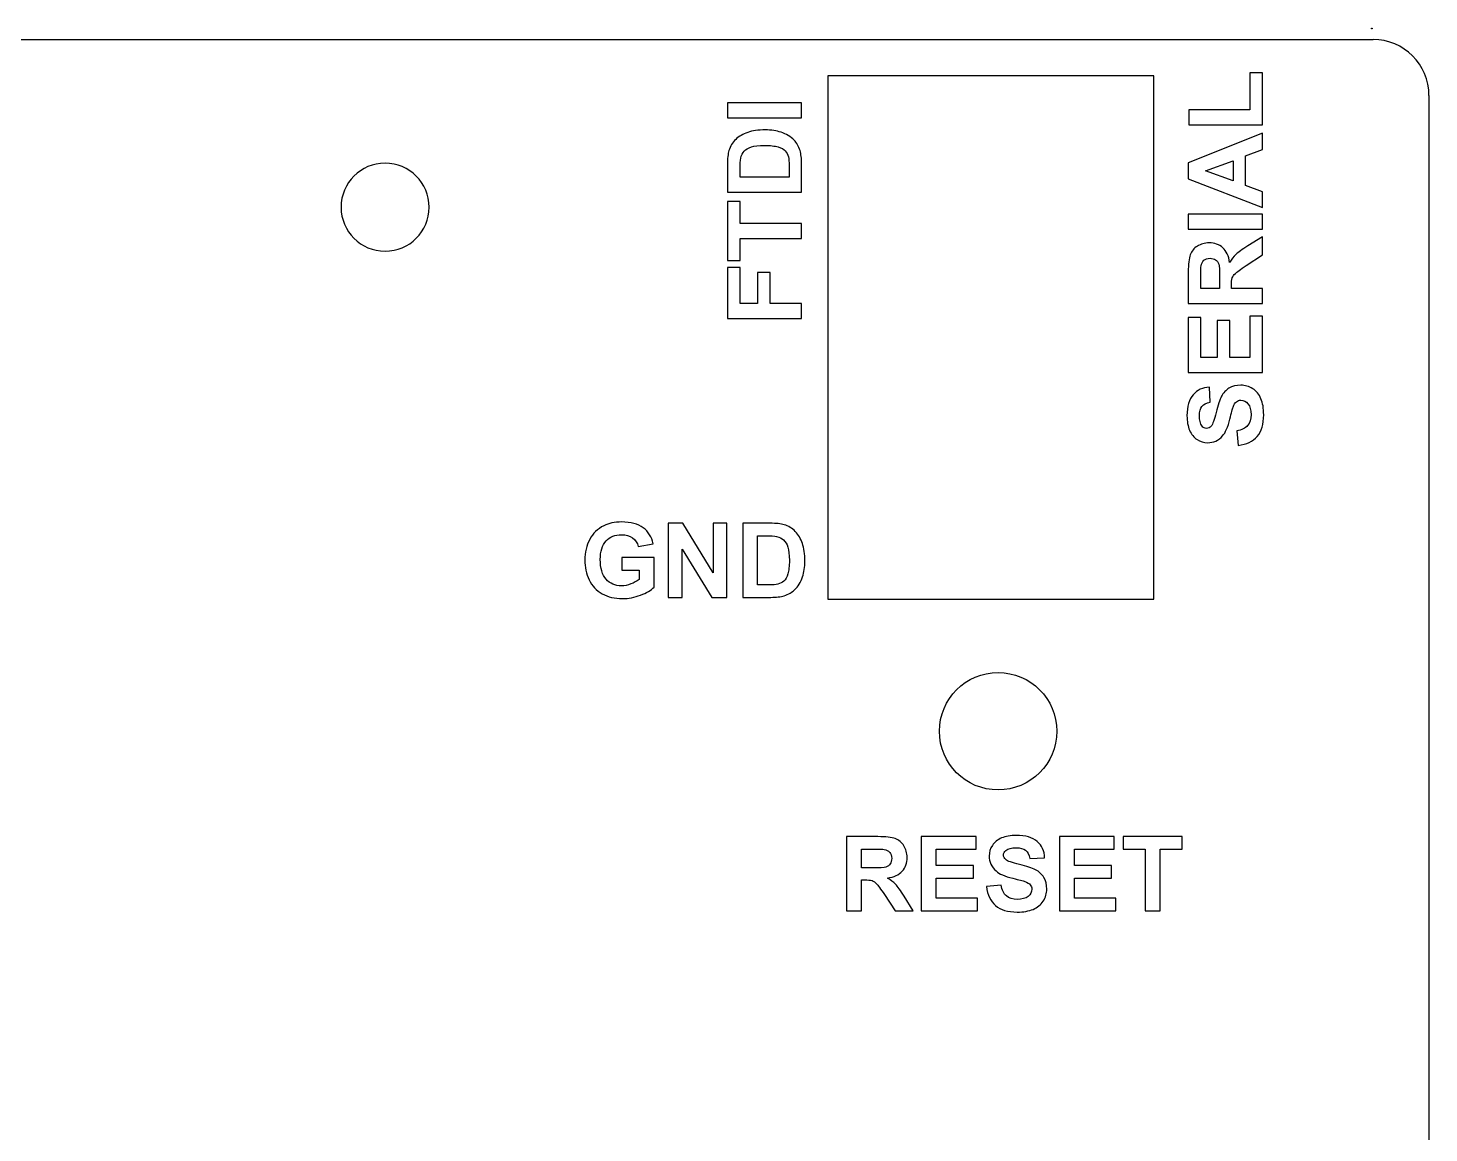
# Model space of a CAD drawing. Extents: x -99 to 88, y -102 to 146.
# Drawn here: x -50.1 to -2.38, y -64.23 to -26.57 of the extents above; entities that cross this region are included whole.
import ezdxf

# ---------------------------------------------------------------- set-up
doc = ezdxf.new("R2010")
doc.units = 0
doc.header["$MEASUREMENT"] = 0
doc.header["$XCLIPFRAME"] = 2
doc.layers.add('LAYER_1', color=7, linetype='CONTINUOUS')
picture_1 = doc.add_image_def('image7.jpg', size_in_pixel=(137, 137))

msp = doc.modelspace()

# ---------------------------------------------------------------- linework, layer by layer
at = {"layer": 'LAYER_1', "color": 250}
msp.add_lwpolyline([(-22.8513, -46.0428), (-11.7477, -46.0428), (-11.7477, -28.2064), (-22.8513, -28.2064), (-22.8513, -46.0428)], close=True, dxfattribs=at)
msp.add_ellipse((-17.0542, -50.5417), major_axis=(0, 2), ratio=1, dxfattribs=at)
for points in [[(-90.642, -26.9646), (-90.642, -26.9646), (-4.282, -26.9646), (-4.282, -26.9646)], [(-90.642, -26.9646), (-90.642, -26.9646), (-4.282, -26.9646), (-4.282, -26.9646)], [(-2.377, -28.8696), (-2.3771, -27.8178), (-3.2302, -26.9647), (-4.2821, -26.9647)], [(-2.377, -28.8696), (-2.3771, -27.8178), (-3.2302, -26.9647), (-4.2821, -26.9647)], [(-2.377, -28.8696), (-2.377, -28.8696), (-2.377, -73.9546), (-2.377, -73.9546)], [(-2.377, -28.8696), (-2.377, -28.8696), (-2.377, -73.9546), (-2.377, -73.9546)]]:
    msp.add_open_spline(points, degree=3, dxfattribs=at)
for points, knots in [([(-8.0523, -29.875), (-8.0523, -29.875), (-10.557, -29.875), (-10.557, -29.875), (-10.557, -29.875), (-10.557, -29.875), (-10.557, -29.3653), (-10.557, -29.3653), (-10.557, -29.3653), (-10.557, -29.3653), (-8.478, -29.3653), (-8.478, -29.3653), (-8.478, -29.3653), (-8.478, -29.3653), (-8.478, -28.0977), (-8.478, -28.0977), (-8.478, -28.0977), (-8.478, -28.0977), (-8.0523, -28.0977), (-8.0523, -28.0977), (-8.0523, -28.0977), (-8.0523, -28.0977), (-8.0523, -29.875), (-8.0523, -29.875)], [0, 0, 0, 0, 0.1428571, 0.1428571, 0.1428571, 0.1428571, 0.2857143, 0.2857143, 0.2857143, 0.2857143, 0.4285714, 0.4285714, 0.4285714, 0.4285714, 0.5714286, 0.5714286, 0.5714286, 0.5714286, 0.7142857, 0.7142857, 0.7142857, 0.7142857, 1, 1, 1, 1]), ([(-2.377, -28.8696), (-2.377, -28.8696), (-2.377, -28.8696), (-2.377, -28.8696), (-2.377, -28.8696), (-2.377, -28.8696), (-2.377, -28.8696), (-2.377, -28.8696)], [0, 0, 0, 0, 0.3333333, 0.3333333, 0.3333333, 0.3333333, 1, 1, 1, 1]), ([(-2.377, -28.8696), (-2.377, -28.8696), (-2.377, -28.8696), (-2.377, -28.8696), (-2.377, -28.8696), (-2.377, -28.8696), (-2.377, -28.8696), (-2.377, -28.8696)], [0, 0, 0, 0, 0.3333333, 0.3333333, 0.3333333, 0.3333333, 1, 1, 1, 1]), ([(-2.377, -28.8696), (-2.377, -28.8696), (-2.377, -28.8696), (-2.377, -28.8696), (-2.377, -28.8696), (-2.377, -28.8696), (-2.377, -28.8696), (-2.377, -28.8696)], [0, 0, 0, 0, 0.3333333, 0.3333333, 0.3333333, 0.3333333, 1, 1, 1, 1]), ([(-2.377, -28.8696), (-2.377, -28.8696), (-2.377, -28.8696), (-2.377, -28.8696), (-2.377, -28.8696), (-2.377, -28.8696), (-2.377, -28.8696), (-2.377, -28.8696)], [0, 0, 0, 0, 0.3333333, 0.3333333, 0.3333333, 0.3333333, 1, 1, 1, 1]), ([(-23.75, -29.6304), (-23.75, -29.6304), (-26.2752, -29.6304), (-26.2752, -29.6304), (-26.2752, -29.6304), (-26.2752, -29.6304), (-26.2752, -29.1207), (-26.2752, -29.1207), (-26.2752, -29.1207), (-26.2752, -29.1207), (-23.75, -29.1207), (-23.75, -29.1207), (-23.75, -29.1207), (-23.75, -29.1207), (-23.75, -29.6304), (-23.75, -29.6304)], [0, 0, 0, 0, 0.2, 0.2, 0.2, 0.2, 0.4, 0.4, 0.4, 0.4, 0.6, 0.6, 0.6, 0.6, 1, 1, 1, 1]), ([(-26.2752, -32.1639), (-26.2752, -32.1639), (-26.2752, -31.232), (-26.2752, -31.232), (-26.2752, -31.232), (-26.2752, -31.0221), (-26.2594, -30.8622), (-26.227, -30.7517), (-26.227, -30.7517), (-26.1835, -30.6035), (-26.1059, -30.4765), (-25.9942, -30.3713), (-25.9942, -30.3713), (-25.8831, -30.2654), (-25.7467, -30.1849), (-25.5856, -30.1296), (-25.5856, -30.1296), (-25.4239, -30.0749), (-25.2252, -30.0473), (-24.9882, -30.0473), (-24.9882, -30.0473), (-24.7807, -30.0473), (-24.6014, -30.0732), (-24.4508, -30.1249), (-24.4508, -30.1249), (-24.2674, -30.1878), (-24.1186, -30.2778), (-24.0052, -30.3954), (-24.0052, -30.3954), (-23.9187, -30.4836), (-23.8517, -30.6029), (-23.8035, -30.7534), (-23.8035, -30.7534), (-23.7676, -30.8657), (-23.75, -31.0163), (-23.75, -31.205), (-23.75, -31.205), (-23.75, -31.205), (-23.75, -32.1639), (-23.75, -32.1639), (-23.75, -32.1639), (-23.75, -32.1639), (-26.2752, -32.1639), (-26.2752, -32.1639)], [0, 0, 0, 0, 0.0833333, 0.0833333, 0.0833333, 0.0833333, 0.1666667, 0.1666667, 0.1666667, 0.1666667, 0.25, 0.25, 0.25, 0.25, 0.3333333, 0.3333333, 0.3333333, 0.3333333, 0.4166667, 0.4166667, 0.4166667, 0.4166667, 0.5, 0.5, 0.5, 0.5, 0.5833333, 0.5833333, 0.5833333, 0.5833333, 0.6666667, 0.6666667, 0.6666667, 0.6666667, 0.75, 0.75, 0.75, 0.75, 0.8333333, 0.8333333, 0.8333333, 0.8333333, 1, 1, 1, 1]), ([(-8.0523, -30.159), (-8.0523, -30.159), (-8.0523, -30.7141), (-8.0523, -30.7141), (-8.0523, -30.7141), (-8.0523, -30.7141), (-8.6261, -30.9345), (-8.6261, -30.9345), (-8.6261, -30.9345), (-8.6261, -30.9345), (-8.6261, -31.9441), (-8.6261, -31.9441), (-8.6261, -31.9441), (-8.6261, -31.9441), (-8.0523, -32.1522), (-8.0523, -32.1522), (-8.0523, -32.1522), (-8.0523, -32.1522), (-8.0523, -32.6931), (-8.0523, -32.6931), (-8.0523, -32.6931), (-8.0523, -32.6931), (-10.5775, -31.7095), (-10.5775, -31.7095), (-10.5775, -31.7095), (-10.5775, -31.7095), (-10.5775, -31.1703), (-10.5775, -31.1703), (-10.5775, -31.1703), (-10.5775, -31.1703), (-8.0523, -30.159), (-8.0523, -30.159)], [0, 0, 0, 0, 0.1111111, 0.1111111, 0.1111111, 0.1111111, 0.2222222, 0.2222222, 0.2222222, 0.2222222, 0.3333333, 0.3333333, 0.3333333, 0.3333333, 0.4444444, 0.4444444, 0.4444444, 0.4444444, 0.5555556, 0.5555556, 0.5555556, 0.5555556, 0.6666667, 0.6666667, 0.6666667, 0.6666667, 0.7777778, 0.7777778, 0.7777778, 0.7777778, 1, 1, 1, 1]), ([(-25.8478, -31.6542), (-25.8478, -31.6542), (-24.1757, -31.6542), (-24.1757, -31.6542), (-24.1757, -31.6542), (-24.1757, -31.6542), (-24.1757, -31.2738), (-24.1757, -31.2738), (-24.1757, -31.2738), (-24.1757, -31.1315), (-24.1833, -31.0286), (-24.1998, -30.9651), (-24.1998, -30.9651), (-24.2204, -30.8828), (-24.255, -30.814), (-24.3044, -30.7593), (-24.3044, -30.7593), (-24.3538, -30.7046), (-24.4355, -30.6605), (-24.5484, -30.6259), (-24.5484, -30.6259), (-24.6613, -30.5918), (-24.816, -30.5741), (-25.0112, -30.5741), (-25.0112, -30.5741), (-25.2064, -30.5741), (-25.3557, -30.5918), (-25.4603, -30.6259), (-25.4603, -30.6259), (-25.565, -30.6605), (-25.6467, -30.7088), (-25.7049, -30.7705), (-25.7049, -30.7705), (-25.7637, -30.8328), (-25.8031, -30.9116), (-25.8237, -31.0068), (-25.8237, -31.0068), (-25.8402, -31.078), (-25.8478, -31.2173), (-25.8478, -31.4255), (-25.8478, -31.4255), (-25.8478, -31.4255), (-25.8478, -31.6542), (-25.8478, -31.6542)], [0, 0, 0, 0, 0.0833333, 0.0833333, 0.0833333, 0.0833333, 0.1666667, 0.1666667, 0.1666667, 0.1666667, 0.25, 0.25, 0.25, 0.25, 0.3333333, 0.3333333, 0.3333333, 0.3333333, 0.4166667, 0.4166667, 0.4166667, 0.4166667, 0.5, 0.5, 0.5, 0.5, 0.5833333, 0.5833333, 0.5833333, 0.5833333, 0.6666667, 0.6666667, 0.6666667, 0.6666667, 0.75, 0.75, 0.75, 0.75, 0.8333333, 0.8333333, 0.8333333, 0.8333333, 1, 1, 1, 1]), ([(-37.937, -34.1796), (-38.7654, -34.1796), (-39.437, -33.508), (-39.437, -32.6796), (-39.437, -32.6796), (-39.437, -31.8512), (-38.7654, -31.1796), (-37.937, -31.1796), (-37.937, -31.1796), (-37.1086, -31.1796), (-36.437, -31.8512), (-36.437, -32.6796), (-36.437, -32.6796), (-36.437, -33.508), (-37.1086, -34.1796), (-37.937, -34.1796)], [0, 0, 0, 0, 0.2, 0.2, 0.2, 0.2, 0.4, 0.4, 0.4, 0.4, 0.6, 0.6, 0.6, 0.6, 1, 1, 1, 1]), ([(-9.0512, -31.098), (-9.0512, -31.098), (-9.9884, -31.4461), (-9.9884, -31.4461), (-9.9884, -31.4461), (-9.9884, -31.4461), (-9.0512, -31.7871), (-9.0512, -31.7871), (-9.0512, -31.7871), (-9.0512, -31.7871), (-9.0512, -31.098), (-9.0512, -31.098)], [0, 0, 0, 0, 0.25, 0.25, 0.25, 0.25, 0.5, 0.5, 0.5, 0.5, 1, 1, 1, 1]), ([(-23.75, -33.749), (-23.75, -33.749), (-25.8478, -33.749), (-25.8478, -33.749), (-25.8478, -33.749), (-25.8478, -33.749), (-25.8478, -34.4981), (-25.8478, -34.4981), (-25.8478, -34.4981), (-25.8478, -34.4981), (-26.2752, -34.4981), (-26.2752, -34.4981), (-26.2752, -34.4981), (-26.2752, -34.4981), (-26.2752, -32.4914), (-26.2752, -32.4914), (-26.2752, -32.4914), (-26.2752, -32.4914), (-25.8478, -32.4914), (-25.8478, -32.4914), (-25.8478, -32.4914), (-25.8478, -32.4914), (-25.8478, -33.2387), (-25.8478, -33.2387), (-25.8478, -33.2387), (-25.8478, -33.2387), (-23.75, -33.2387), (-23.75, -33.2387), (-23.75, -33.2387), (-23.75, -33.2387), (-23.75, -33.749), (-23.75, -33.749)], [0, 0, 0, 0, 0.1111111, 0.1111111, 0.1111111, 0.1111111, 0.2222222, 0.2222222, 0.2222222, 0.2222222, 0.3333333, 0.3333333, 0.3333333, 0.3333333, 0.4444444, 0.4444444, 0.4444444, 0.4444444, 0.5555556, 0.5555556, 0.5555556, 0.5555556, 0.6666667, 0.6666667, 0.6666667, 0.6666667, 0.7777778, 0.7777778, 0.7777778, 0.7777778, 1, 1, 1, 1]), ([(-8.0523, -33.4321), (-8.0523, -33.4321), (-10.5775, -33.4321), (-10.5775, -33.4321), (-10.5775, -33.4321), (-10.5775, -33.4321), (-10.5775, -32.9224), (-10.5775, -32.9224), (-10.5775, -32.9224), (-10.5775, -32.9224), (-8.0523, -32.9224), (-8.0523, -32.9224), (-8.0523, -32.9224), (-8.0523, -32.9224), (-8.0523, -33.4321), (-8.0523, -33.4321)], [0, 0, 0, 0, 0.2, 0.2, 0.2, 0.2, 0.4, 0.4, 0.4, 0.4, 0.6, 0.6, 0.6, 0.6, 1, 1, 1, 1]), ([(-8.0523, -35.9627), (-8.0523, -35.9627), (-10.5775, -35.9627), (-10.5775, -35.9627), (-10.5775, -35.9627), (-10.5775, -35.9627), (-10.5775, -34.8891), (-10.5775, -34.8891), (-10.5775, -34.8891), (-10.5775, -34.6192), (-10.5546, -34.4234), (-10.5093, -34.3011), (-10.5093, -34.3011), (-10.4641, -34.1788), (-10.3835, -34.0807), (-10.2677, -34.0072), (-10.2677, -34.0072), (-10.1513, -33.9337), (-10.019, -33.8972), (-9.8697, -33.8972), (-9.8697, -33.8972), (-9.6803, -33.8972), (-9.5234, -33.9531), (-9.3999, -34.0642), (-9.3999, -34.0642), (-9.277, -34.1753), (-9.1988, -34.3423), (-9.1671, -34.564), (-9.1671, -34.564), (-9.1024, -34.4534), (-9.0318, -34.3623), (-8.9548, -34.2906), (-8.9548, -34.2906), (-8.8778, -34.2188), (-8.7414, -34.1224), (-8.545, -34.0007), (-8.545, -34.0007), (-8.545, -34.0007), (-8.0523, -33.692), (-8.0523, -33.692), (-8.0523, -33.692), (-8.0523, -33.692), (-8.0523, -34.3017), (-8.0523, -34.3017), (-8.0523, -34.3017), (-8.0523, -34.3017), (-8.602, -34.6704), (-8.602, -34.6704), (-8.602, -34.6704), (-8.7984, -34.8015), (-8.9219, -34.8909), (-8.973, -34.9391), (-8.973, -34.9391), (-9.0242, -34.9873), (-9.0589, -35.0384), (-9.0783, -35.0925), (-9.0783, -35.0925), (-9.0971, -35.1466), (-9.1065, -35.2319), (-9.1065, -35.3495), (-9.1065, -35.3495), (-9.1065, -35.3495), (-9.1065, -35.4523), (-9.1065, -35.4523), (-9.1065, -35.4523), (-9.1065, -35.4523), (-8.0523, -35.4523), (-8.0523, -35.4523), (-8.0523, -35.4523), (-8.0523, -35.4523), (-8.0523, -35.9627), (-8.0523, -35.9627)], [0, 0, 0, 0, 0.0526316, 0.0526316, 0.0526316, 0.0526316, 0.1052632, 0.1052632, 0.1052632, 0.1052632, 0.1578947, 0.1578947, 0.1578947, 0.1578947, 0.2105263, 0.2105263, 0.2105263, 0.2105263, 0.2631579, 0.2631579, 0.2631579, 0.2631579, 0.3157895, 0.3157895, 0.3157895, 0.3157895, 0.3684211, 0.3684211, 0.3684211, 0.3684211, 0.4210526, 0.4210526, 0.4210526, 0.4210526, 0.4736842, 0.4736842, 0.4736842, 0.4736842, 0.5263158, 0.5263158, 0.5263158, 0.5263158, 0.5789474, 0.5789474, 0.5789474, 0.5789474, 0.6315789, 0.6315789, 0.6315789, 0.6315789, 0.6842105, 0.6842105, 0.6842105, 0.6842105, 0.7368421, 0.7368421, 0.7368421, 0.7368421, 0.7894737, 0.7894737, 0.7894737, 0.7894737, 0.8421053, 0.8421053, 0.8421053, 0.8421053, 0.8947368, 0.8947368, 0.8947368, 0.8947368, 1, 1, 1, 1]), ([(-23.75, -36.4688), (-23.75, -36.4688), (-26.2752, -36.4688), (-26.2752, -36.4688), (-26.2752, -36.4688), (-26.2752, -36.4688), (-26.2752, -34.7373), (-26.2752, -34.7373), (-26.2752, -34.7373), (-26.2752, -34.7373), (-25.8478, -34.7373), (-25.8478, -34.7373), (-25.8478, -34.7373), (-25.8478, -34.7373), (-25.8478, -35.9585), (-25.8478, -35.9585), (-25.8478, -35.9585), (-25.8478, -35.9585), (-25.2504, -35.9585), (-25.2504, -35.9585), (-25.2504, -35.9585), (-25.2504, -35.9585), (-25.2504, -34.9043), (-25.2504, -34.9043), (-25.2504, -34.9043), (-25.2504, -34.9043), (-24.823, -34.9043), (-24.823, -34.9043), (-24.823, -34.9043), (-24.823, -34.9043), (-24.823, -35.9585), (-24.823, -35.9585), (-24.823, -35.9585), (-24.823, -35.9585), (-23.75, -35.9585), (-23.75, -35.9585), (-23.75, -35.9585), (-23.75, -35.9585), (-23.75, -36.4688), (-23.75, -36.4688)], [0, 0, 0, 0, 0.0909091, 0.0909091, 0.0909091, 0.0909091, 0.1818182, 0.1818182, 0.1818182, 0.1818182, 0.2727273, 0.2727273, 0.2727273, 0.2727273, 0.3636364, 0.3636364, 0.3636364, 0.3636364, 0.4545455, 0.4545455, 0.4545455, 0.4545455, 0.5454545, 0.5454545, 0.5454545, 0.5454545, 0.6363636, 0.6363636, 0.6363636, 0.6363636, 0.7272727, 0.7272727, 0.7272727, 0.7272727, 0.8181818, 0.8181818, 0.8181818, 0.8181818, 1, 1, 1, 1]), ([(-9.5098, -35.4523), (-9.5098, -35.4523), (-9.5098, -35.0755), (-9.5098, -35.0755), (-9.5098, -35.0755), (-9.5098, -34.8309), (-9.5198, -34.678), (-9.5404, -34.6169), (-9.5404, -34.6169), (-9.561, -34.5563), (-9.5968, -34.5087), (-9.6474, -34.474), (-9.6474, -34.474), (-9.698, -34.4399), (-9.7609, -34.4223), (-9.8367, -34.4223), (-9.8367, -34.4223), (-9.922, -34.4223), (-9.9902, -34.4452), (-10.0425, -34.4905), (-10.0425, -34.4905), (-10.0948, -34.5357), (-10.1278, -34.5998), (-10.1419, -34.6827), (-10.1419, -34.6827), (-10.1472, -34.7239), (-10.1501, -34.8479), (-10.1501, -35.0549), (-10.1501, -35.0549), (-10.1501, -35.0549), (-10.1501, -35.4523), (-10.1501, -35.4523), (-10.1501, -35.4523), (-10.1501, -35.4523), (-9.5098, -35.4523), (-9.5098, -35.4523)], [0, 0, 0, 0, 0.1, 0.1, 0.1, 0.1, 0.2, 0.2, 0.2, 0.2, 0.3, 0.3, 0.3, 0.3, 0.4, 0.4, 0.4, 0.4, 0.5, 0.5, 0.5, 0.5, 0.6, 0.6, 0.6, 0.6, 0.7, 0.7, 0.7, 0.7, 0.8, 0.8, 0.8, 0.8, 1, 1, 1, 1]), ([(-8.0523, -38.3169), (-8.0523, -38.3169), (-10.5775, -38.3169), (-10.5775, -38.3169), (-10.5775, -38.3169), (-10.5775, -38.3169), (-10.5775, -36.4448), (-10.5775, -36.4448), (-10.5775, -36.4448), (-10.5775, -36.4448), (-10.1501, -36.4448), (-10.1501, -36.4448), (-10.1501, -36.4448), (-10.1501, -36.4448), (-10.1501, -37.8071), (-10.1501, -37.8071), (-10.1501, -37.8071), (-10.1501, -37.8071), (-9.5904, -37.8071), (-9.5904, -37.8071), (-9.5904, -37.8071), (-9.5904, -37.8071), (-9.5904, -36.5395), (-9.5904, -36.5395), (-9.5904, -36.5395), (-9.5904, -36.5395), (-9.1653, -36.5395), (-9.1653, -36.5395), (-9.1653, -36.5395), (-9.1653, -36.5395), (-9.1653, -37.8071), (-9.1653, -37.8071), (-9.1653, -37.8071), (-9.1653, -37.8071), (-8.478, -37.8071), (-8.478, -37.8071), (-8.478, -37.8071), (-8.478, -37.8071), (-8.478, -36.3966), (-8.478, -36.3966), (-8.478, -36.3966), (-8.478, -36.3966), (-8.0523, -36.3966), (-8.0523, -36.3966), (-8.0523, -36.3966), (-8.0523, -36.3966), (-8.0523, -38.3169), (-8.0523, -38.3169)], [0, 0, 0, 0, 0.0769231, 0.0769231, 0.0769231, 0.0769231, 0.1538462, 0.1538462, 0.1538462, 0.1538462, 0.2307692, 0.2307692, 0.2307692, 0.2307692, 0.3076923, 0.3076923, 0.3076923, 0.3076923, 0.3846154, 0.3846154, 0.3846154, 0.3846154, 0.4615385, 0.4615385, 0.4615385, 0.4615385, 0.5384615, 0.5384615, 0.5384615, 0.5384615, 0.6153846, 0.6153846, 0.6153846, 0.6153846, 0.6923077, 0.6923077, 0.6923077, 0.6923077, 0.7692308, 0.7692308, 0.7692308, 0.7692308, 0.8461538, 0.8461538, 0.8461538, 0.8461538, 1, 1, 1, 1]), ([(-8.8737, -40.7992), (-8.8737, -40.7992), (-8.9225, -40.303), (-8.9225, -40.303), (-8.9225, -40.303), (-8.7555, -40.2736), (-8.6332, -40.213), (-8.555, -40.1213), (-8.555, -40.1213), (-8.4774, -40.0302), (-8.438, -39.9073), (-8.438, -39.7521), (-8.438, -39.7521), (-8.438, -39.588), (-8.4727, -39.464), (-8.5427, -39.3811), (-8.5427, -39.3811), (-8.612, -39.2976), (-8.6932, -39.2558), (-8.7861, -39.2558), (-8.7861, -39.2558), (-8.846, -39.2558), (-8.8966, -39.2735), (-8.9383, -39.3088), (-8.9383, -39.3088), (-8.9807, -39.3435), (-9.0171, -39.4046), (-9.0477, -39.4922), (-9.0477, -39.4922), (-9.0689, -39.5516), (-9.1053, -39.688), (-9.1582, -39.9002), (-9.1582, -39.9002), (-9.2258, -40.1736), (-9.3093, -40.3653), (-9.4081, -40.4753), (-9.4081, -40.4753), (-9.5469, -40.6305), (-9.7162, -40.7081), (-9.9161, -40.7081), (-9.9161, -40.7081), (-10.0449, -40.7081), (-10.1648, -40.6716), (-10.2771, -40.5987), (-10.2771, -40.5987), (-10.3888, -40.5258), (-10.4741, -40.4206), (-10.5329, -40.2836), (-10.5329, -40.2836), (-10.5911, -40.146), (-10.6205, -39.9808), (-10.6205, -39.7868), (-10.6205, -39.7868), (-10.6205, -39.4693), (-10.5511, -39.2312), (-10.4123, -39.0706), (-10.4123, -39.0706), (-10.273, -38.9107), (-10.0878, -38.8266), (-9.8555, -38.8184), (-9.8555, -38.8184), (-9.8555, -38.8184), (-9.8332, -39.3282), (-9.8332, -39.3282), (-9.8332, -39.3282), (-9.9631, -39.3499), (-10.0566, -39.397), (-10.1131, -39.4687), (-10.1131, -39.4687), (-10.1701, -39.5404), (-10.1983, -39.648), (-10.1983, -39.7915), (-10.1983, -39.7915), (-10.1983, -39.9396), (-10.1683, -40.056), (-10.1072, -40.1395), (-10.1072, -40.1395), (-10.0684, -40.1936), (-10.0161, -40.2207), (-9.9508, -40.2207), (-9.9508, -40.2207), (-9.8908, -40.2207), (-9.8397, -40.1954), (-9.7973, -40.1448), (-9.7973, -40.1448), (-9.7432, -40.0807), (-9.6868, -39.9243), (-9.6286, -39.6762), (-9.6286, -39.6762), (-9.5698, -39.4281), (-9.5092, -39.2447), (-9.4469, -39.1259), (-9.4469, -39.1259), (-9.384, -39.0071), (-9.2988, -38.9142), (-9.19, -38.8466), (-9.19, -38.8466), (-9.0812, -38.7796), (-8.9472, -38.7461), (-8.7878, -38.7461), (-8.7878, -38.7461), (-8.6432, -38.7461), (-8.5074, -38.7861), (-8.3816, -38.8666), (-8.3816, -38.8666), (-8.2551, -38.9472), (-8.1611, -39.0606), (-8.0999, -39.2076), (-8.0999, -39.2076), (-8.0382, -39.3546), (-8.0076, -39.5381), (-8.0076, -39.7574), (-8.0076, -39.7574), (-8.0076, -40.0766), (-8.0811, -40.3218), (-8.2287, -40.4929), (-8.2287, -40.4929), (-8.3763, -40.664), (-8.5915, -40.7663), (-8.8737, -40.7992)], [0, 0, 0, 0, 0.0322581, 0.0322581, 0.0322581, 0.0322581, 0.0645161, 0.0645161, 0.0645161, 0.0645161, 0.0967742, 0.0967742, 0.0967742, 0.0967742, 0.1290323, 0.1290323, 0.1290323, 0.1290323, 0.1612903, 0.1612903, 0.1612903, 0.1612903, 0.1935484, 0.1935484, 0.1935484, 0.1935484, 0.2258065, 0.2258065, 0.2258065, 0.2258065, 0.2580645, 0.2580645, 0.2580645, 0.2580645, 0.2903226, 0.2903226, 0.2903226, 0.2903226, 0.3225806, 0.3225806, 0.3225806, 0.3225806, 0.3548387, 0.3548387, 0.3548387, 0.3548387, 0.3870968, 0.3870968, 0.3870968, 0.3870968, 0.4193548, 0.4193548, 0.4193548, 0.4193548, 0.4516129, 0.4516129, 0.4516129, 0.4516129, 0.483871, 0.483871, 0.483871, 0.483871, 0.516129, 0.516129, 0.516129, 0.516129, 0.5483871, 0.5483871, 0.5483871, 0.5483871, 0.5806452, 0.5806452, 0.5806452, 0.5806452, 0.6129032, 0.6129032, 0.6129032, 0.6129032, 0.6451613, 0.6451613, 0.6451613, 0.6451613, 0.6774194, 0.6774194, 0.6774194, 0.6774194, 0.7096774, 0.7096774, 0.7096774, 0.7096774, 0.7419355, 0.7419355, 0.7419355, 0.7419355, 0.7741935, 0.7741935, 0.7741935, 0.7741935, 0.8064516, 0.8064516, 0.8064516, 0.8064516, 0.8387097, 0.8387097, 0.8387097, 0.8387097, 0.8709677, 0.8709677, 0.8709677, 0.8709677, 0.9032258, 0.9032258, 0.9032258, 0.9032258, 0.9354839, 0.9354839, 0.9354839, 0.9354839, 1, 1, 1, 1]), ([(-29.871, -45.049), (-29.871, -45.049), (-29.871, -44.6234), (-29.871, -44.6234), (-29.871, -44.6234), (-29.871, -44.6234), (-28.7722, -44.6234), (-28.7722, -44.6234), (-28.7722, -44.6234), (-28.7722, -44.6234), (-28.7722, -45.6293), (-28.7722, -45.6293), (-28.7722, -45.6293), (-28.8792, -45.7328), (-29.0338, -45.8239), (-29.2366, -45.9027), (-29.2366, -45.9027), (-29.4395, -45.9809), (-29.6447, -46.0203), (-29.8522, -46.0203), (-29.8522, -46.0203), (-30.1162, -46.0203), (-30.3467, -45.9651), (-30.5431, -45.8545), (-30.5431, -45.8545), (-30.7394, -45.7434), (-30.887, -45.5852), (-30.9858, -45.3789), (-30.9858, -45.3789), (-31.0846, -45.1725), (-31.134, -44.9485), (-31.134, -44.7063), (-31.134, -44.7063), (-31.134, -44.4434), (-31.0787, -44.2094), (-30.9687, -44.0048), (-30.9687, -44.0048), (-30.8582, -43.8008), (-30.6971, -43.6438), (-30.4843, -43.5351), (-30.4843, -43.5351), (-30.3226, -43.451), (-30.1209, -43.4092), (-29.8799, -43.4092), (-29.8799, -43.4092), (-29.5665, -43.4092), (-29.3213, -43.4751), (-29.1455, -43.6062), (-29.1455, -43.6062), (-28.9691, -43.7379), (-28.8557, -43.9196), (-28.8051, -44.1518), (-28.8051, -44.1518), (-28.8051, -44.1518), (-29.3113, -44.2465), (-29.3113, -44.2465), (-29.3113, -44.2465), (-29.3472, -44.1224), (-29.4142, -44.0242), (-29.5124, -43.9525), (-29.5124, -43.9525), (-29.6106, -43.8808), (-29.7329, -43.8449), (-29.8799, -43.8449), (-29.8799, -43.8449), (-30.1027, -43.8449), (-30.2797, -43.9155), (-30.4114, -44.0566), (-30.4114, -44.0566), (-30.5431, -44.1983), (-30.6083, -44.4076), (-30.6083, -44.6857), (-30.6083, -44.6857), (-30.6083, -44.9849), (-30.5419, -45.2101), (-30.4084, -45.3601), (-30.4084, -45.3601), (-30.2756, -45.51), (-30.1009, -45.5846), (-29.8852, -45.5846), (-29.8852, -45.5846), (-29.7781, -45.5846), (-29.6711, -45.5635), (-29.5635, -45.5217), (-29.5635, -45.5217), (-29.4565, -45.48), (-29.3642, -45.4288), (-29.2872, -45.3695), (-29.2872, -45.3695), (-29.2872, -45.3695), (-29.2872, -45.049), (-29.2872, -45.049), (-29.2872, -45.049), (-29.2872, -45.049), (-29.871, -45.049), (-29.871, -45.049)], [0, 0, 0, 0, 0.04, 0.04, 0.04, 0.04, 0.08, 0.08, 0.08, 0.08, 0.12, 0.12, 0.12, 0.12, 0.16, 0.16, 0.16, 0.16, 0.2, 0.2, 0.2, 0.2, 0.24, 0.24, 0.24, 0.24, 0.28, 0.28, 0.28, 0.28, 0.32, 0.32, 0.32, 0.32, 0.36, 0.36, 0.36, 0.36, 0.4, 0.4, 0.4, 0.4, 0.44, 0.44, 0.44, 0.44, 0.48, 0.48, 0.48, 0.48, 0.52, 0.52, 0.52, 0.52, 0.56, 0.56, 0.56, 0.56, 0.6, 0.6, 0.6, 0.6, 0.64, 0.64, 0.64, 0.64, 0.68, 0.68, 0.68, 0.68, 0.72, 0.72, 0.72, 0.72, 0.76, 0.76, 0.76, 0.76, 0.8, 0.8, 0.8, 0.8, 0.84, 0.84, 0.84, 0.84, 0.88, 0.88, 0.88, 0.88, 0.92, 0.92, 0.92, 0.92, 1, 1, 1, 1]), ([(-28.2971, -45.9774), (-28.2971, -45.9774), (-28.2971, -43.4522), (-28.2971, -43.4522), (-28.2971, -43.4522), (-28.2971, -43.4522), (-27.8008, -43.4522), (-27.8008, -43.4522), (-27.8008, -43.4522), (-27.8008, -43.4522), (-26.7672, -45.1384), (-26.7672, -45.1384), (-26.7672, -45.1384), (-26.7672, -45.1384), (-26.7672, -43.4522), (-26.7672, -43.4522), (-26.7672, -43.4522), (-26.7672, -43.4522), (-26.2933, -43.4522), (-26.2933, -43.4522), (-26.2933, -43.4522), (-26.2933, -43.4522), (-26.2933, -45.9774), (-26.2933, -45.9774), (-26.2933, -45.9774), (-26.2933, -45.9774), (-26.8054, -45.9774), (-26.8054, -45.9774), (-26.8054, -45.9774), (-26.8054, -45.9774), (-27.8232, -44.3306), (-27.8232, -44.3306), (-27.8232, -44.3306), (-27.8232, -44.3306), (-27.8232, -45.9774), (-27.8232, -45.9774), (-27.8232, -45.9774), (-27.8232, -45.9774), (-28.2971, -45.9774), (-28.2971, -45.9774)], [0, 0, 0, 0, 0.0909091, 0.0909091, 0.0909091, 0.0909091, 0.1818182, 0.1818182, 0.1818182, 0.1818182, 0.2727273, 0.2727273, 0.2727273, 0.2727273, 0.3636364, 0.3636364, 0.3636364, 0.3636364, 0.4545455, 0.4545455, 0.4545455, 0.4545455, 0.5454545, 0.5454545, 0.5454545, 0.5454545, 0.6363636, 0.6363636, 0.6363636, 0.6363636, 0.7272727, 0.7272727, 0.7272727, 0.7272727, 0.8181818, 0.8181818, 0.8181818, 0.8181818, 1, 1, 1, 1]), ([(-25.7559, -43.4522), (-25.7559, -43.4522), (-24.824, -43.4522), (-24.824, -43.4522), (-24.824, -43.4522), (-24.6141, -43.4522), (-24.4542, -43.468), (-24.3437, -43.5004), (-24.3437, -43.5004), (-24.1955, -43.5439), (-24.0685, -43.6215), (-23.9633, -43.7332), (-23.9633, -43.7332), (-23.8574, -43.8443), (-23.7769, -43.9807), (-23.7216, -44.1418), (-23.7216, -44.1418), (-23.6669, -44.3035), (-23.6393, -44.5022), (-23.6393, -44.7392), (-23.6393, -44.7392), (-23.6393, -44.9467), (-23.6652, -45.126), (-23.7169, -45.2766), (-23.7169, -45.2766), (-23.7798, -45.46), (-23.8698, -45.6088), (-23.9874, -45.7222), (-23.9874, -45.7222), (-24.0756, -45.8087), (-24.1949, -45.8757), (-24.3454, -45.9239), (-24.3454, -45.9239), (-24.4577, -45.9598), (-24.6083, -45.9774), (-24.797, -45.9774), (-24.797, -45.9774), (-24.797, -45.9774), (-25.7559, -45.9774), (-25.7559, -45.9774), (-25.7559, -45.9774), (-25.7559, -45.9774), (-25.7559, -43.4522), (-25.7559, -43.4522)], [0, 0, 0, 0, 0.0833333, 0.0833333, 0.0833333, 0.0833333, 0.1666667, 0.1666667, 0.1666667, 0.1666667, 0.25, 0.25, 0.25, 0.25, 0.3333333, 0.3333333, 0.3333333, 0.3333333, 0.4166667, 0.4166667, 0.4166667, 0.4166667, 0.5, 0.5, 0.5, 0.5, 0.5833333, 0.5833333, 0.5833333, 0.5833333, 0.6666667, 0.6666667, 0.6666667, 0.6666667, 0.75, 0.75, 0.75, 0.75, 0.8333333, 0.8333333, 0.8333333, 0.8333333, 1, 1, 1, 1]), ([(-25.2462, -43.8796), (-25.2462, -43.8796), (-25.2462, -45.5517), (-25.2462, -45.5517), (-25.2462, -45.5517), (-25.2462, -45.5517), (-24.8658, -45.5517), (-24.8658, -45.5517), (-24.8658, -45.5517), (-24.7235, -45.5517), (-24.6206, -45.5441), (-24.5571, -45.5276), (-24.5571, -45.5276), (-24.4748, -45.507), (-24.406, -45.4724), (-24.3513, -45.423), (-24.3513, -45.423), (-24.2966, -45.3736), (-24.2525, -45.2919), (-24.2179, -45.179), (-24.2179, -45.179), (-24.1838, -45.0661), (-24.1661, -44.9114), (-24.1661, -44.7162), (-24.1661, -44.7162), (-24.1661, -44.521), (-24.1838, -44.3717), (-24.2179, -44.2671), (-24.2179, -44.2671), (-24.2525, -44.1624), (-24.3008, -44.0807), (-24.3625, -44.0225), (-24.3625, -44.0225), (-24.4248, -43.9637), (-24.5036, -43.9243), (-24.5988, -43.9037), (-24.5988, -43.9037), (-24.67, -43.8872), (-24.8093, -43.8796), (-25.0175, -43.8796), (-25.0175, -43.8796), (-25.0175, -43.8796), (-25.2462, -43.8796), (-25.2462, -43.8796)], [0, 0, 0, 0, 0.0833333, 0.0833333, 0.0833333, 0.0833333, 0.1666667, 0.1666667, 0.1666667, 0.1666667, 0.25, 0.25, 0.25, 0.25, 0.3333333, 0.3333333, 0.3333333, 0.3333333, 0.4166667, 0.4166667, 0.4166667, 0.4166667, 0.5, 0.5, 0.5, 0.5, 0.5833333, 0.5833333, 0.5833333, 0.5833333, 0.6666667, 0.6666667, 0.6666667, 0.6666667, 0.75, 0.75, 0.75, 0.75, 0.8333333, 0.8333333, 0.8333333, 0.8333333, 1, 1, 1, 1]), ([(-22.2206, -56.6586), (-22.2206, -56.6586), (-22.2206, -54.1334), (-22.2206, -54.1334), (-22.2206, -54.1334), (-22.2206, -54.1334), (-21.147, -54.1334), (-21.147, -54.1334), (-21.147, -54.1334), (-20.8771, -54.1334), (-20.6813, -54.1563), (-20.559, -54.2016), (-20.559, -54.2016), (-20.4367, -54.2468), (-20.3386, -54.3274), (-20.2651, -54.4432), (-20.2651, -54.4432), (-20.1916, -54.5596), (-20.1551, -54.6919), (-20.1551, -54.8412), (-20.1551, -54.8412), (-20.1551, -55.0306), (-20.211, -55.1875), (-20.3221, -55.311), (-20.3221, -55.311), (-20.4332, -55.4339), (-20.6002, -55.5121), (-20.8219, -55.5438), (-20.8219, -55.5438), (-20.7113, -55.6085), (-20.6202, -55.6791), (-20.5485, -55.7561), (-20.5485, -55.7561), (-20.4767, -55.8331), (-20.3803, -55.9695), (-20.2586, -56.1659), (-20.2586, -56.1659), (-20.2586, -56.1659), (-19.9499, -56.6586), (-19.9499, -56.6586), (-19.9499, -56.6586), (-19.9499, -56.6586), (-20.5596, -56.6586), (-20.5596, -56.6586), (-20.5596, -56.6586), (-20.5596, -56.6586), (-20.9283, -56.1089), (-20.9283, -56.1089), (-20.9283, -56.1089), (-21.0594, -55.9125), (-21.1488, -55.789), (-21.197, -55.7379), (-21.197, -55.7379), (-21.2452, -55.6867), (-21.2963, -55.652), (-21.3504, -55.6326), (-21.3504, -55.6326), (-21.4045, -55.6138), (-21.4898, -55.6044), (-21.6074, -55.6044), (-21.6074, -55.6044), (-21.6074, -55.6044), (-21.7102, -55.6044), (-21.7102, -55.6044), (-21.7102, -55.6044), (-21.7102, -55.6044), (-21.7102, -56.6586), (-21.7102, -56.6586), (-21.7102, -56.6586), (-21.7102, -56.6586), (-22.2206, -56.6586), (-22.2206, -56.6586)], [0, 0, 0, 0, 0.0526316, 0.0526316, 0.0526316, 0.0526316, 0.1052632, 0.1052632, 0.1052632, 0.1052632, 0.1578947, 0.1578947, 0.1578947, 0.1578947, 0.2105263, 0.2105263, 0.2105263, 0.2105263, 0.2631579, 0.2631579, 0.2631579, 0.2631579, 0.3157895, 0.3157895, 0.3157895, 0.3157895, 0.3684211, 0.3684211, 0.3684211, 0.3684211, 0.4210526, 0.4210526, 0.4210526, 0.4210526, 0.4736842, 0.4736842, 0.4736842, 0.4736842, 0.5263158, 0.5263158, 0.5263158, 0.5263158, 0.5789474, 0.5789474, 0.5789474, 0.5789474, 0.6315789, 0.6315789, 0.6315789, 0.6315789, 0.6842105, 0.6842105, 0.6842105, 0.6842105, 0.7368421, 0.7368421, 0.7368421, 0.7368421, 0.7894737, 0.7894737, 0.7894737, 0.7894737, 0.8421053, 0.8421053, 0.8421053, 0.8421053, 0.8947368, 0.8947368, 0.8947368, 0.8947368, 1, 1, 1, 1]), ([(-19.6742, -56.6586), (-19.6742, -56.6586), (-19.6742, -54.1334), (-19.6742, -54.1334), (-19.6742, -54.1334), (-19.6742, -54.1334), (-17.8021, -54.1334), (-17.8021, -54.1334), (-17.8021, -54.1334), (-17.8021, -54.1334), (-17.8021, -54.5608), (-17.8021, -54.5608), (-17.8021, -54.5608), (-17.8021, -54.5608), (-19.1644, -54.5608), (-19.1644, -54.5608), (-19.1644, -54.5608), (-19.1644, -54.5608), (-19.1644, -55.1205), (-19.1644, -55.1205), (-19.1644, -55.1205), (-19.1644, -55.1205), (-17.8968, -55.1205), (-17.8968, -55.1205), (-17.8968, -55.1205), (-17.8968, -55.1205), (-17.8968, -55.5456), (-17.8968, -55.5456), (-17.8968, -55.5456), (-17.8968, -55.5456), (-19.1644, -55.5456), (-19.1644, -55.5456), (-19.1644, -55.5456), (-19.1644, -55.5456), (-19.1644, -56.2329), (-19.1644, -56.2329), (-19.1644, -56.2329), (-19.1644, -56.2329), (-17.7539, -56.2329), (-17.7539, -56.2329), (-17.7539, -56.2329), (-17.7539, -56.2329), (-17.7539, -56.6586), (-17.7539, -56.6586), (-17.7539, -56.6586), (-17.7539, -56.6586), (-19.6742, -56.6586), (-19.6742, -56.6586)], [0, 0, 0, 0, 0.0769231, 0.0769231, 0.0769231, 0.0769231, 0.1538462, 0.1538462, 0.1538462, 0.1538462, 0.2307692, 0.2307692, 0.2307692, 0.2307692, 0.3076923, 0.3076923, 0.3076923, 0.3076923, 0.3846154, 0.3846154, 0.3846154, 0.3846154, 0.4615385, 0.4615385, 0.4615385, 0.4615385, 0.5384615, 0.5384615, 0.5384615, 0.5384615, 0.6153846, 0.6153846, 0.6153846, 0.6153846, 0.6923077, 0.6923077, 0.6923077, 0.6923077, 0.7692308, 0.7692308, 0.7692308, 0.7692308, 0.8461538, 0.8461538, 0.8461538, 0.8461538, 1, 1, 1, 1]), ([(-17.4505, -55.8372), (-17.4505, -55.8372), (-16.9543, -55.7884), (-16.9543, -55.7884), (-16.9543, -55.7884), (-16.9249, -55.9554), (-16.8643, -56.0777), (-16.7726, -56.1559), (-16.7726, -56.1559), (-16.6815, -56.2335), (-16.5586, -56.2729), (-16.4034, -56.2729), (-16.4034, -56.2729), (-16.2393, -56.2729), (-16.1153, -56.2382), (-16.0324, -56.1682), (-16.0324, -56.1682), (-15.9489, -56.0989), (-15.9071, -56.0177), (-15.9071, -55.9248), (-15.9071, -55.9248), (-15.9071, -55.8649), (-15.9248, -55.8143), (-15.9601, -55.7726), (-15.9601, -55.7726), (-15.9948, -55.7302), (-16.0559, -55.6938), (-16.1435, -55.6632), (-16.1435, -55.6632), (-16.2029, -55.642), (-16.3393, -55.6056), (-16.5515, -55.5527), (-16.5515, -55.5527), (-16.8249, -55.4851), (-17.0166, -55.4016), (-17.1266, -55.3028), (-17.1266, -55.3028), (-17.2818, -55.164), (-17.3594, -54.9947), (-17.3594, -54.7948), (-17.3594, -54.7948), (-17.3594, -54.666), (-17.3229, -54.5461), (-17.25, -54.4338), (-17.25, -54.4338), (-17.1771, -54.3221), (-17.0719, -54.2368), (-16.9349, -54.178), (-16.9349, -54.178), (-16.7973, -54.1198), (-16.6321, -54.0904), (-16.4381, -54.0904), (-16.4381, -54.0904), (-16.1206, -54.0904), (-15.8825, -54.1598), (-15.7219, -54.2986), (-15.7219, -54.2986), (-15.562, -54.4379), (-15.4779, -54.6231), (-15.4697, -54.8554), (-15.4697, -54.8554), (-15.4697, -54.8554), (-15.9795, -54.8777), (-15.9795, -54.8777), (-15.9795, -54.8777), (-16.0012, -54.7478), (-16.0483, -54.6543), (-16.12, -54.5978), (-16.12, -54.5978), (-16.1917, -54.5408), (-16.2993, -54.5126), (-16.4428, -54.5126), (-16.4428, -54.5126), (-16.5909, -54.5126), (-16.7073, -54.5426), (-16.7908, -54.6037), (-16.7908, -54.6037), (-16.8449, -54.6425), (-16.872, -54.6948), (-16.872, -54.7601), (-16.872, -54.7601), (-16.872, -54.8201), (-16.8467, -54.8712), (-16.7961, -54.9136), (-16.7961, -54.9136), (-16.732, -54.9677), (-16.5756, -55.0241), (-16.3275, -55.0823), (-16.3275, -55.0823), (-16.0794, -55.1411), (-15.896, -55.2017), (-15.7772, -55.264), (-15.7772, -55.264), (-15.6584, -55.3269), (-15.5655, -55.4121), (-15.4979, -55.5209), (-15.4979, -55.5209), (-15.4309, -55.6297), (-15.3974, -55.7637), (-15.3974, -55.9231), (-15.3974, -55.9231), (-15.3974, -56.0677), (-15.4374, -56.2035), (-15.5179, -56.3293), (-15.5179, -56.3293), (-15.5985, -56.4558), (-15.7119, -56.5498), (-15.8589, -56.611), (-15.8589, -56.611), (-16.0059, -56.6727), (-16.1894, -56.7033), (-16.4087, -56.7033), (-16.4087, -56.7033), (-16.7279, -56.7033), (-16.9731, -56.6298), (-17.1442, -56.4822), (-17.1442, -56.4822), (-17.3153, -56.3346), (-17.4176, -56.1194), (-17.4505, -55.8372)], [0, 0, 0, 0, 0.0322581, 0.0322581, 0.0322581, 0.0322581, 0.0645161, 0.0645161, 0.0645161, 0.0645161, 0.0967742, 0.0967742, 0.0967742, 0.0967742, 0.1290323, 0.1290323, 0.1290323, 0.1290323, 0.1612903, 0.1612903, 0.1612903, 0.1612903, 0.1935484, 0.1935484, 0.1935484, 0.1935484, 0.2258065, 0.2258065, 0.2258065, 0.2258065, 0.2580645, 0.2580645, 0.2580645, 0.2580645, 0.2903226, 0.2903226, 0.2903226, 0.2903226, 0.3225806, 0.3225806, 0.3225806, 0.3225806, 0.3548387, 0.3548387, 0.3548387, 0.3548387, 0.3870968, 0.3870968, 0.3870968, 0.3870968, 0.4193548, 0.4193548, 0.4193548, 0.4193548, 0.4516129, 0.4516129, 0.4516129, 0.4516129, 0.483871, 0.483871, 0.483871, 0.483871, 0.516129, 0.516129, 0.516129, 0.516129, 0.5483871, 0.5483871, 0.5483871, 0.5483871, 0.5806452, 0.5806452, 0.5806452, 0.5806452, 0.6129032, 0.6129032, 0.6129032, 0.6129032, 0.6451613, 0.6451613, 0.6451613, 0.6451613, 0.6774194, 0.6774194, 0.6774194, 0.6774194, 0.7096774, 0.7096774, 0.7096774, 0.7096774, 0.7419355, 0.7419355, 0.7419355, 0.7419355, 0.7741935, 0.7741935, 0.7741935, 0.7741935, 0.8064516, 0.8064516, 0.8064516, 0.8064516, 0.8387097, 0.8387097, 0.8387097, 0.8387097, 0.8709677, 0.8709677, 0.8709677, 0.8709677, 0.9032258, 0.9032258, 0.9032258, 0.9032258, 0.9354839, 0.9354839, 0.9354839, 0.9354839, 1, 1, 1, 1]), ([(-14.9682, -56.6586), (-14.9682, -56.6586), (-14.9682, -54.1334), (-14.9682, -54.1334), (-14.9682, -54.1334), (-14.9682, -54.1334), (-13.0961, -54.1334), (-13.0961, -54.1334), (-13.0961, -54.1334), (-13.0961, -54.1334), (-13.0961, -54.5608), (-13.0961, -54.5608), (-13.0961, -54.5608), (-13.0961, -54.5608), (-14.4584, -54.5608), (-14.4584, -54.5608), (-14.4584, -54.5608), (-14.4584, -54.5608), (-14.4584, -55.1205), (-14.4584, -55.1205), (-14.4584, -55.1205), (-14.4584, -55.1205), (-13.1908, -55.1205), (-13.1908, -55.1205), (-13.1908, -55.1205), (-13.1908, -55.1205), (-13.1908, -55.5456), (-13.1908, -55.5456), (-13.1908, -55.5456), (-13.1908, -55.5456), (-14.4584, -55.5456), (-14.4584, -55.5456), (-14.4584, -55.5456), (-14.4584, -55.5456), (-14.4584, -56.2329), (-14.4584, -56.2329), (-14.4584, -56.2329), (-14.4584, -56.2329), (-13.0479, -56.2329), (-13.0479, -56.2329), (-13.0479, -56.2329), (-13.0479, -56.2329), (-13.0479, -56.6586), (-13.0479, -56.6586), (-13.0479, -56.6586), (-13.0479, -56.6586), (-14.9682, -56.6586), (-14.9682, -56.6586)], [0, 0, 0, 0, 0.0769231, 0.0769231, 0.0769231, 0.0769231, 0.1538462, 0.1538462, 0.1538462, 0.1538462, 0.2307692, 0.2307692, 0.2307692, 0.2307692, 0.3076923, 0.3076923, 0.3076923, 0.3076923, 0.3846154, 0.3846154, 0.3846154, 0.3846154, 0.4615385, 0.4615385, 0.4615385, 0.4615385, 0.5384615, 0.5384615, 0.5384615, 0.5384615, 0.6153846, 0.6153846, 0.6153846, 0.6153846, 0.6923077, 0.6923077, 0.6923077, 0.6923077, 0.7692308, 0.7692308, 0.7692308, 0.7692308, 0.8461538, 0.8461538, 0.8461538, 0.8461538, 1, 1, 1, 1]), ([(-12.0472, -56.6586), (-12.0472, -56.6586), (-12.0472, -54.5608), (-12.0472, -54.5608), (-12.0472, -54.5608), (-12.0472, -54.5608), (-12.7963, -54.5608), (-12.7963, -54.5608), (-12.7963, -54.5608), (-12.7963, -54.5608), (-12.7963, -54.1334), (-12.7963, -54.1334), (-12.7963, -54.1334), (-12.7963, -54.1334), (-10.7896, -54.1334), (-10.7896, -54.1334), (-10.7896, -54.1334), (-10.7896, -54.1334), (-10.7896, -54.5608), (-10.7896, -54.5608), (-10.7896, -54.5608), (-10.7896, -54.5608), (-11.5369, -54.5608), (-11.5369, -54.5608), (-11.5369, -54.5608), (-11.5369, -54.5608), (-11.5369, -56.6586), (-11.5369, -56.6586), (-11.5369, -56.6586), (-11.5369, -56.6586), (-12.0472, -56.6586), (-12.0472, -56.6586)], [0, 0, 0, 0, 0.1111111, 0.1111111, 0.1111111, 0.1111111, 0.2222222, 0.2222222, 0.2222222, 0.2222222, 0.3333333, 0.3333333, 0.3333333, 0.3333333, 0.4444444, 0.4444444, 0.4444444, 0.4444444, 0.5555556, 0.5555556, 0.5555556, 0.5555556, 0.6666667, 0.6666667, 0.6666667, 0.6666667, 0.7777778, 0.7777778, 0.7777778, 0.7777778, 1, 1, 1, 1]), ([(-21.7102, -55.2011), (-21.7102, -55.2011), (-21.3334, -55.2011), (-21.3334, -55.2011), (-21.3334, -55.2011), (-21.0888, -55.2011), (-20.9359, -55.1911), (-20.8748, -55.1705), (-20.8748, -55.1705), (-20.8142, -55.1499), (-20.7666, -55.1141), (-20.7319, -55.0635), (-20.7319, -55.0635), (-20.6978, -55.0129), (-20.6802, -54.95), (-20.6802, -54.8742), (-20.6802, -54.8742), (-20.6802, -54.7889), (-20.7031, -54.7207), (-20.7484, -54.6684), (-20.7484, -54.6684), (-20.7936, -54.6161), (-20.8577, -54.5831), (-20.9406, -54.569), (-20.9406, -54.569), (-20.9818, -54.5637), (-21.1058, -54.5608), (-21.3128, -54.5608), (-21.3128, -54.5608), (-21.3128, -54.5608), (-21.7102, -54.5608), (-21.7102, -54.5608), (-21.7102, -54.5608), (-21.7102, -54.5608), (-21.7102, -55.2011), (-21.7102, -55.2011)], [0, 0, 0, 0, 0.1, 0.1, 0.1, 0.1, 0.2, 0.2, 0.2, 0.2, 0.3, 0.3, 0.3, 0.3, 0.4, 0.4, 0.4, 0.4, 0.5, 0.5, 0.5, 0.5, 0.6, 0.6, 0.6, 0.6, 0.7, 0.7, 0.7, 0.7, 0.8, 0.8, 0.8, 0.8, 1, 1, 1, 1])]:
    msp.add_open_spline(points, degree=3, knots=knots, dxfattribs=at)

# ---------------------------------------------------------------- pictures from other files: only their frames are drawn
image = msp.add_image(picture_1, insert=(-4.2821, -28.8696), size_in_units=(1.9028, 1.9028), dxfattribs=at)
image.set_boundary_path([(-4.282, -28.87), (-2.377, -26.965)])
image.dxf.flags = 3

doc.saveas('drawing.dxf')
